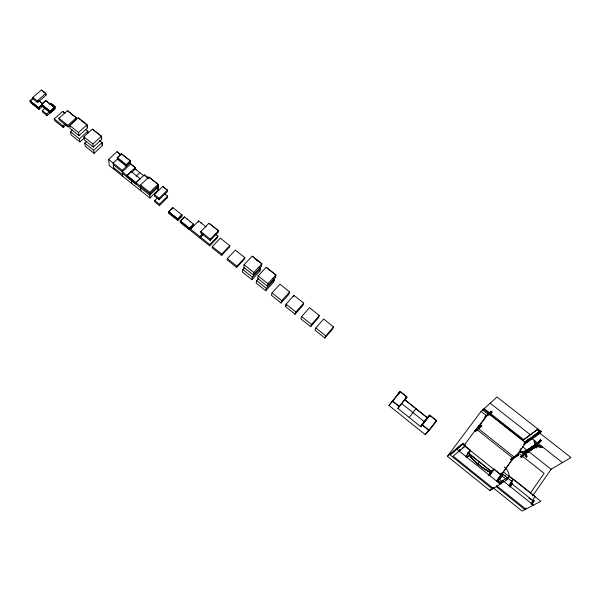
<?xml version="1.0" encoding="UTF-8"?>
<svg xmlns="http://www.w3.org/2000/svg" width="601" height="601" viewBox="0 0 601 601"><rect width="100%" height="100%" fill="white"/><g stroke="black" fill="none" stroke-linecap="round" stroke-linejoin="round"><path stroke-width="0.9" d="M165.5 188.722L164.914 188.504M167.386 197.278L167.394 196.106M167.431 190.141L167.416 191.576L159.152 199.705L154.517 196.001L154.495 194.574L162.796 186.453L167.431 190.141L159.145 198.285L159.152 199.705M164.967 194.055L167.589 196.144L167.574 197.541L159.408 205.602L154.825 201.936L154.803 200.546L157.327 198.067M168.641 211.62L168.626 212.987L177.858 220.379L181.93 216.285L181.983 214.925L172.735 207.548L168.641 211.62L177.904 219.027L177.858 220.379M172.923 207.811L168.836 211.89L168.821 213.024L177.671 220.109L181.742 216.022M177.671 220.109L177.708 218.982L181.787 214.888M180.27 220.92L180.225 222.265L189.503 229.695L193.56 225.578L193.642 224.241L184.349 216.818L180.27 220.92L189.578 228.372L189.503 229.695M184.537 217.081L180.458 221.191L180.42 222.31L189.315 229.432L189.375 228.327L193.447 224.196L193.372 225.307M187.046 219.087L187.617 219.778M190.149 221.566L190.329 221.942M205.97 226.84L198.638 220.883L190.532 229.131L190.457 230.453L199.78 237.921L202.883 234.736M198.54 222.227L198.638 220.883M199.78 237.921L199.885 236.614L202.372 234.059M203.499 233.827L200.388 237.019L200.283 238.327L209.651 245.824L217.69 237.485L217.847 236.178L215.158 234.165M200.817 231.573L200.711 232.91L210.192 240.49L218.321 232.076L218.479 230.739L208.998 223.196L200.817 231.573L210.327 239.168L210.192 240.49M209.651 245.824L209.787 244.539L217.847 236.178M212.934 226.449L213.107 226.832M212.296 246.545L212.153 247.83L221.581 255.372L229.582 246.966L229.77 245.681L220.349 238.176L212.296 246.545L221.746 254.103L221.581 255.372M217.509 237.222L217.637 236.133M218.14 231.806L218.268 230.694L209.186 223.467M227.328 258.573L227.148 259.827L236.636 267.422L244.599 258.933L244.832 257.679L235.344 250.121L227.328 258.573L236.847 266.19L236.636 267.422M229.402 246.703L229.559 245.636M83.381 122.258L81.909 121.124M244.427 258.67L244.615 257.626M244.667 267.58L242.827 269.556L242.368 272.013L251.924 279.66L259.85 271.081L260.398 268.632L259.031 267.543M244.119 264.71L243.653 267.22L253.321 274.95L261.337 266.296L261.901 263.786L252.202 256.071L244.119 264.71L253.847 272.478L253.321 274.95M251.924 279.66L252.435 277.241L260.398 268.632M258.513 278.646L256.68 280.637L256.139 283.033L265.755 290.734L273.643 282.079L274.274 279.683L272.899 278.586M258.145 275.912L257.596 278.361L267.325 286.144L275.296 277.407L275.949 274.957L266.183 267.19L258.145 275.912L267.933 283.732L267.325 286.144M259.67 270.826L260.173 268.579M261.157 266.033L261.675 263.734L252.382 256.342M265.755 290.734L266.348 288.375L274.274 279.683M165.658 194.784L164.959 194.288M273.658 281.088L274.048 279.623M275.123 277.144L275.716 274.897L266.363 267.46M272.02 292.912L271.397 295.249L281.08 302.994L288.923 294.257L289.644 291.921L279.938 284.19L272.02 292.912L281.764 300.703L281.08 302.994M285.355 306.42L286.061 304.144L293.934 295.339L303.708 303.122L302.904 305.398L295.099 314.218L285.355 306.42L286.564 305.068M293.438 296.886L293.934 295.339M295.099 314.218L295.865 311.979L303.708 303.122M301.634 316.592L300.831 318.808L310.642 326.659L318.402 317.756L319.304 315.54L309.462 307.697L301.634 316.592L311.506 324.487L310.642 326.659M201.395 223.196L200.621 222.58M489.071 474.332L491.378 472.747M488.876 474.677L491.588 472.792A54.436 48.223 46 0 1 471.034 456.978L469.381 455.325A54.488 48.268 46 0 0 491.453 473.002L488.087 475.308M315.863 327.973L314.977 330.129L324.856 338.032L332.571 329.048L333.555 326.891L323.646 319.003L315.863 327.973L325.802 335.921L324.856 338.032M526.386 508.258L525.785 509.13L496.501 485.623M531.96 501.106L535.115 496.554L513.209 479.065L510.55 482.806M531.104 503.751L533.132 500.828L533.906 500.415L534.364 500.783L531.832 504.449M531.367 504.074L533.906 500.415M532.636 495.855L551.109 469.253L570.95 457.564L540.044 433.336L524.049 444.567M525.454 508.747L524.853 509.618L496.373 486.75M530.42 493.008L544.1 473.363L518.16 452.816M509.881 486.757L511.924 483.873L533.132 500.828M510.091 487.043L512.653 483.429L512.195 483.061L509.618 484.646M541.922 447.52L541.974 447.49A15.618 5.755 34.9 0 0 535.483 447.016L525.402 453.808L535.619 447.121A15.536 5.725 34.9 0 1 541.922 447.52L542.59 446.611A15.611 5.77 34.9 0 0 536.1 446.145L526.003 452.966M534.259 445.153L523.914 452.636A5.762 2.096 35.7 0 1 519.64 451.689L519.602 451.727A5.852 2.126 35.7 0 0 524.027 452.726L534.68 445.033A15.378 5.762 35.6 0 0 534.529 440.27L534.484 440.308M525.402 453.808A5.89 2.126 35.4 0 0 526.423 457.121L527.069 456.249A5.8 2.096 35.4 0 1 525.777 453.545M524.042 453.192L534.176 446.25L535.123 446.994L524.117 453.094L524.981 453.898L536.235 446.258A15.528 5.74 34.9 0 1 542.545 446.648M535.281 447.317L536.1 446.145L535.619 447.121M509.475 484.616L513.029 479.613L503.495 472.003L500.062 474.279M508.957 485.871L512.022 481.544L503.24 474.52L501.392 475.737M509.633 486.675L512.195 483.061M525.064 451.764L524.989 451.862A5.597 0.721 -51.4 0 1 525.086 450.51L526.04 451.193M524.215 442.712L540.322 430.909L536.054 433.93M534.529 440.27L533.906 441.149A15.386 5.747 35.6 0 1 534.041 445.919M528.564 450.893L524.981 453.898A5.537 0.721 -51.5 0 0 521.585 457.444L520.631 456.752A5.604 0.721 -51.5 0 1 524.117 453.094M540.044 433.336L541.246 431.638L497.035 397.006L481.063 411.415L447.399 456.332L489.958 490.589L506.936 479.816L509.468 476.262L540.825 501.302L522.081 511.06L493.12 487.779M493.451 487.629L492.474 488.996L450.209 455.017L463.348 443.576L465.662 445.431L465.016 446.295L453.162 456.182L493.316 488.455M516.191 456.167L525.124 443.688L524.237 442.982L524.823 442.163L527.753 440.09L528.655 440.796L523.681 444.702M524.237 442.982L527.753 440.09M499.994 482.49L497.808 480.732L499.649 479.545L503.24 474.52M519.602 451.727L520.248 450.848A5.762 2.096 35.7 0 0 524.515 451.787L534.68 445.033M512.653 457.646L510.662 459.434L511.549 460.141L518.543 454.934L517.641 454.221L514.178 457.023L478.636 428.821L481.799 425.824L480.913 425.125L474.632 430.804L475.504 431.503L481.799 425.824M522.893 440.323L538 429.091L522.893 440.323L483.625 409.364L482.828 410.077L488.636 414.66M505.058 475.977L505.313 475.571M496.321 481.183L500.949 474.73L500.423 475.068M511.549 460.141L513.547 458.353M489.958 490.589L490.934 489.229M502.143 473.588L512.961 458.495M496.531 481.446L501.257 474.85L494.022 469.065L491.002 471.161L489.958 472.604M502.181 473.618L512.999 458.525M503.495 472.003L497.38 480.53L500.115 482.723M497.808 480.732L501.662 475.353M520.008 449.826L521.059 448.361M489.282 475.639L494.022 469.065M489.522 475.737L494.165 469.306L493.654 469.659M523.313 454.814L523.674 455.047M523.426 454.687L523.802 454.822M477.833 464.032L479.403 461.876M467.736 453.53L469.373 451.359M465.67 456.617L470.365 450.277L469.892 450.66M465.873 456.865L470.666 450.397L464.956 445.829M478.358 427.311L487.982 414.389L488.861 415.088L492.076 412.001L491.197 411.302L485.375 416.395L484.782 417.192L491.197 411.302M488.861 415.088L492.076 412.001M458.721 451.133L459.788 449.698M458.969 451.238L460.013 449.833M464.55 444.725L478.847 425.538M477.104 428.393L486.697 415.516M475.504 431.503L477.352 429.625M474.632 430.804L480.913 425.125M482.828 410.077L483.422 409.281M483.625 409.364L484.218 408.567L523.486 439.504M425.147 434.576L429.137 430.564L436.694 420.723L429.67 415.111L420.527 426.56L397.907 408.402L399.327 406.644L392.37 401.062L388.967 405.487L425.147 434.576L427.281 431.803M428.596 430.331L427.469 431.803L428.536 430.722M428.603 430.654L436.409 420.617L429.82 415.359L422.601 424.329M396.54 395.984L400.048 391.446L406.982 396.983L397.907 408.402M392.348 401.558L392.693 401.107L399.214 406.344L406.704 396.885L400.206 391.694L391.95 402.099M397.238 395.533L398.087 394.429M398.846 393.445L400.206 391.694M420.527 426.56L424.306 421.677L401.723 403.579M421.94 425.433L429.82 415.359M409.191 417.455L416.005 408.642M388.967 405.487L400.048 391.446M405.307 398.613L406.704 396.885M406.982 396.983L404.796 399.68L427.273 417.657L423.517 422.503L424.306 421.677M325.802 335.921L333.555 326.891M311.506 324.487L319.304 315.54M281.764 300.703L289.644 291.921M267.933 283.732L275.949 274.957M253.847 272.478L261.901 263.786M236.847 266.19L244.832 257.679M426.462 418.108L426.988 417.552L416.162 408.89M426.267 418.724L429.67 415.111M420.903 426.53L422.405 424.945L429.009 430.248M221.746 254.103L229.77 245.681M210.327 239.168L218.479 230.739M189.578 228.372L193.642 224.241M435.995 421.038L436.409 420.617M435.53 421.902L436.694 420.723M177.904 219.027L181.983 214.925M159.408 205.602L159.393 204.22L167.589 196.144M158.078 185.724L149.814 193.785L113.296 164.584M158.093 187.166L149.852 195.205L122.484 173.313M120.884 154.697L117.007 151.617L108.623 159.468L109.232 165.448L149.934 198.022L158.123 190.014L158.063 184.282L148.875 176.964L140.559 184.995L140.822 190.727M149.934 198.022L149.777 192.358L158.063 184.282M131.281 171.773L127.111 175.755L127.202 176.972L135.931 183.951L135.864 182.742L140.018 178.745M136.029 176.303L139.853 172.637M117.225 157.627L126.33 164.892L126.435 166.387L117.353 159.145L117.225 157.627L121.417 153.691L130.515 160.925L130.695 163.93L135.24 167.544L126.916 175.477L127.021 176.942M132.122 172.066L135.315 169.024L135.24 167.544M136.081 169.745L134.902 169.114M126.24 166.109L126.15 164.862L130.334 160.903L121.612 153.969L117.42 157.905L117.533 159.167M126.33 164.892L130.515 160.925M122.709 176.236L122.251 170.361L130.605 162.435M122.364 171.841L130.695 163.93M117.668 158.852L113.153 163.089L113.717 169.031M86.709 141.378L84.771 143.158L85.207 146.216L94.087 153.323L102.418 145.615L102.08 142.557L99.338 140.371M93.313 147.095L101.749 139.327L101.396 136.194L92.396 129.035L83.892 136.788L84.343 139.92L93.313 147.095L92.922 143.992L83.892 136.788M94.087 153.323L93.696 150.295L102.08 142.557M92.922 143.992L101.396 136.194M72.488 130.019L70.542 131.777L71.053 134.887L79.873 141.941L84.38 137.832M79.873 141.941L79.407 138.861L87.821 131.198L85.537 129.5M79.009 135.661L78.536 132.513L87.055 124.79L78.107 117.683L69.573 125.354L70.099 128.539L79.009 135.661L87.476 127.968L87.055 124.79M64.87 113.131L62.684 111.388L54.24 118.893L54.541 120.478L63.278 127.472L66.516 124.572M68.071 126.924L67.808 125.331L76.327 117.683L67.455 110.629L58.913 118.224L59.206 119.839L68.071 126.924L76.567 119.291L76.327 117.683M63.278 127.472L63.007 125.902L64.946 124.159M55.014 106.572L55.465 108.188L47.021 115.647L46.698 114.055L49.305 111.756M53.865 107.729L55.172 106.58L50.822 103.117L49.522 104.266M54.345 107.489L54.811 109.127L50.529 112.905L50.063 111.268L54.345 107.489L45.909 100.758L41.612 104.521L41.897 105.889L50.319 112.62M33.093 98.091L30.05 100.728L30.411 102.358L39.057 109.277L42.694 106.092M47.021 115.647L42.679 112.169L42.348 110.569L45.608 107.707M41.401 104.236L45.699 100.48L54.503 107.496L50.221 111.283L41.401 104.236L41.739 105.881L50.529 112.905M33.303 98.369L30.26 101.013L30.561 102.365L38.847 108.999L38.562 107.654L41.604 104.995M39.057 109.277L38.719 107.669L41.754 105.01M37.578 102.553L37.232 100.908L45.819 93.418L41.439 89.94L32.845 97.4L33.205 99.06L37.578 102.553L46.142 95.086L45.819 93.418M447.399 456.332L462.019 443.899L506.936 479.816M452.921 452.418L454.311 451.238M456.392 449.465L463.348 443.576M458.676 451.261L460.073 450.096M462.169 448.346L465.662 445.431M532.073 447.993L534.176 446.25A14.875 1.976 -51.5 0 1 535.168 447.159M469.576 455.348L470.959 457.045A54.473 48.253 46 0 0 489.409 471.823L491.363 472.784M466.466 457.639L469.539 455.137M466.722 457.609L469.659 455.28M527.595 439.917L530.398 437.934M534.627 434.936L532.494 436.446L533.403 437.16L532.216 438.828L562.423 462.59M541.328 440.578L541.276 440.608A14.634 1.938 -51.3 0 1 536.084 445.634L534.815 445.123L535.145 444.89A14.634 1.923 -51.3 0 0 540.322 439.864L541.328 440.578A14.717 1.953 -51.3 0 1 535.994 445.762L530.495 449.435M528.196 440.833L541.246 431.638M490.115 471.439L490.694 471.041L479.545 462.116M520.203 450.878L520.248 450.848A5.852 2.134 35.7 0 0 524.628 451.877L523.914 452.636L535.055 445.018A14.709 1.931 -51.3 0 0 540.374 439.827L541.276 440.608M491.227 471.342L492.144 470.703M510.662 459.434L517.04 455.055L517.942 455.768M488.891 474.64L491.588 472.792M515.666 456.903L518.543 454.934M520.631 456.752L521.585 457.444M534.74 447.309L533.793 446.566L535.033 447.121A14.8 1.991 -51.5 0 1 536.077 447.94L536.13 447.91A14.875 1.998 -51.5 0 0 535.123 446.994M527.069 456.249L527.024 456.279A5.89 2.134 35.4 0 1 525.657 453.47M526.423 457.121L526.468 457.091A5.8 2.096 35.4 0 1 525.514 453.898M498.875 483.046L509.468 476.262M512.653 483.429L511.383 484.203L510.925 483.835M526.784 450.637L526.649 450.727M119.96 154.487L117.21 151.895M526.596 450.517L526.859 450.442M40.447 102.245L39.749 101.486M72.571 115.039L71.166 113.702M257.544 260.909L256.214 259.392L256.334 259.948M205.752 226.877L205.234 226.367M43.918 92.261L43.527 91.953M537.392 429.933L539.713 431.758M490.176 403.196L530.225 434.666M536.084 445.634L535.145 444.89L535.994 445.762M490.596 412.113L491.483 412.812M527.16 440.916L528.061 441.622M536.13 447.91L535.123 447.189A14.792 1.968 -51.5 0 0 534.086 446.378A0.834 0.736 48 0 1 535.01 445.514A0.834 0.736 48 0 1 535.288 446.889A0.834 0.736 48 0 1 534.004 446.295M489.462 414.284L524.823 442.163M481.063 411.415L486.209 415.479M522.554 446.708L526.949 450.172M528.414 451.328L551.109 469.253M480.304 425.944L481.191 426.642M477.374 429.903L512.766 457.992M78.318 117.961L86.882 124.775L87.273 127.69M92.599 129.32L101.223 136.179M41.649 90.225L45.661 93.418L45.931 94.8M67.658 110.907L76.162 117.668L76.357 119.006M162.984 186.723L167.236 190.104M149.063 177.242L157.875 184.252L157.89 185.454M148.913 178.429L144.345 174.793L136.044 182.779L136.126 184.222M130.898 164.208L135.052 167.514L135.12 168.753M144.541 175.064L148.725 178.399M146.832 177.13L146.374 176.754M134.97 168.753L144.052 175.98M62.895 111.666L64.938 113.296M117.42 157.905L126.15 164.862M131.086 171.503L140.206 178.775M38.644 100.487L42.971 103.943M69.573 125.354L78.536 132.513M32.845 97.4L37.232 100.908M58.913 118.224L67.808 125.331M154.495 194.574L159.145 198.285M41.612 104.521L50.063 111.268M108.623 159.468L122.251 170.361M140.559 184.995L149.777 192.358M127.111 175.755L135.864 182.742M528.903 498.214L530.367 499.386M70.542 131.777L79.407 138.861M84.771 143.158L93.696 150.295M242.827 269.556L252.435 277.241M256.68 280.637L266.348 288.375M286.061 304.144L295.865 311.979M54.24 118.893L63.007 125.902M404.954 399.928L415.727 408.545M30.05 100.728L38.719 107.669M42.348 110.569L46.698 114.055M113.574 167.559L122.596 174.778M154.803 200.546L159.393 204.22M190.532 229.131L199.885 236.614M200.388 237.019L209.787 244.539M30.26 101.013L38.562 107.654M168.836 211.89L177.708 218.982M180.458 221.191L189.375 228.327M467.871 452.643L491.002 471.161M533.455 505.133L502.752 480.56L500.265 484.045L456.279 448.782M468.014 452.884L479.102 461.763M499.649 479.545L502.353 481.709M422.09 424.907L429.137 430.564M152.872 180.51L152.699 180.135M118.758 153.563L118.525 152.939M87.378 132.566L87.919 133.129L87.656 131.183M52.655 104.694L53.384 105.273M87.821 131.198L88.031 132.753M101.306 136.893L101.546 139.041M101.907 142.535L102.215 145.337M131.566 180.578L131.747 183.463M130.334 160.903L130.409 162.157M130.425 162.405L130.5 163.66M133.354 166.161L132.596 165.56M157.89 185.694L157.905 186.888M157.905 187.129L157.935 189.743M525.605 452.756A5.597 0.729 -51.4 0 1 525.499 452.778M525.642 451.854A5.597 0.729 -51.4 0 1 525.995 451.223M527.911 451.651A0.962 0.849 48.5 0 1 526.731 452.305A0.962 0.849 48.5 0 1 526.266 450.893A0.962 0.849 48.5 0 1 527.686 450.968M527.783 451.629A0.819 0.721 48.5 0 1 526.972 452.245M526.333 451.742A0.819 0.721 48.5 0 1 527.588 451.043M526.739 451.719A0.819 0.721 48.4 0 1 526.912 450.57A0.819 0.721 48.4 0 1 528.031 451.088A0.819 0.721 48.4 0 1 527.468 452.057M521.54 457.474A5.619 0.736 -51.5 0 1 525.049 453.793M504.284 466.894A12.043 10.743 50.9 0 1 509.25 476.232M130.763 179.218L132.258 180.533L130.763 179.218M33.829 104.371L35.271 105.663L33.851 104.334M184.116 224.661L185.649 225.976L184.131 224.646M526.431 451.351A0.962 0.849 48.4 0 0 527.911 452.035A0.962 0.849 48.4 0 0 527.595 450.457A0.962 0.849 48.4 0 0 526.431 451.351M533.56 446.513A0.984 0.864 48 0 0 535.07 447.212A0.984 0.864 48 0 0 534.74 445.604A0.984 0.864 48 0 0 533.56 446.513M533.688 446.505A0.834 0.736 48 0 0 534.98 447.099A0.834 0.736 48 0 0 534.702 445.724A0.834 0.736 48 0 0 533.688 446.505M533.868 446.303A0.984 0.864 48 0 0 535.378 447.001A0.984 0.864 48 0 0 535.055 445.394A0.984 0.864 48 0 0 533.868 446.303"/></g></svg>
